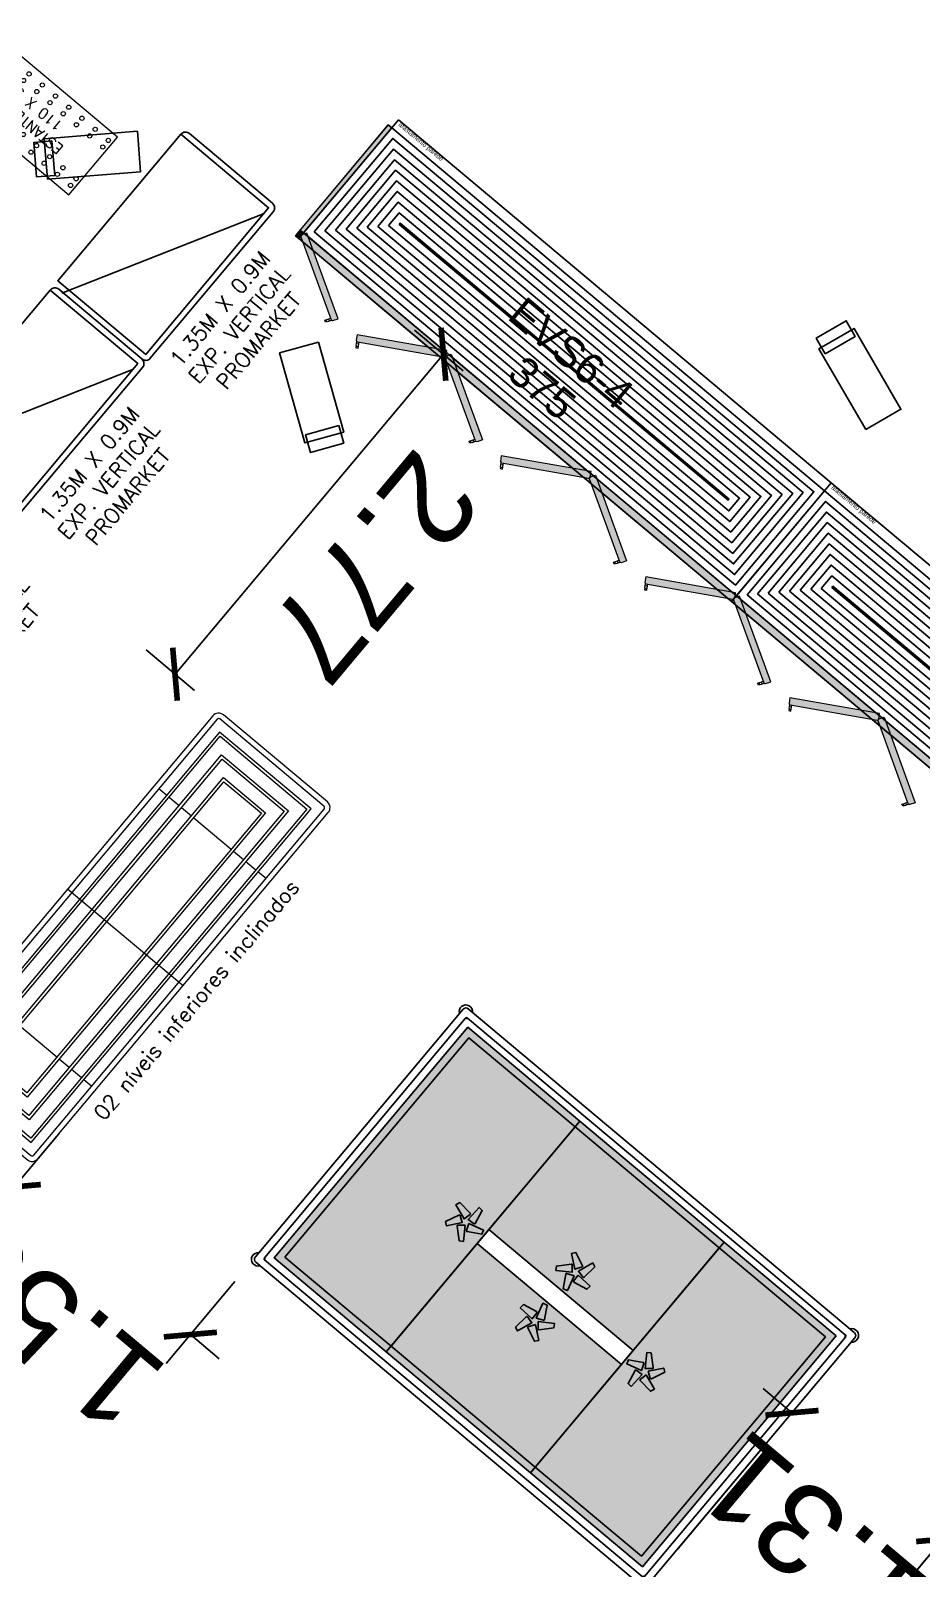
# Model space of a CAD drawing. Header units: metres. Extents: x 822482 to 822767, y 9662202 to 9662512.
# Drawn here: x 822654.32 to 822660.23, y 9662439.08 to 9662449.29 of the extents above; entities that cross this region are included whole.
import ezdxf
from ezdxf.enums import TextEntityAlignment as Align
from ezdxf.lldxf.tags import DXFTag

# ---------------------------------------------------------------- set-up
doc = ezdxf.new("R2010")
doc.units = ezdxf.units.M
for name, color, linetype, lineweight in [('#ARQ_MOB', 250, 'Continuous', 0), ('ARQ_NE_MOBILIÁRIOS', 251, 'Continuous', 0), ('wbc_balcao', 7, 'Continuous', 0)]:
    doc.layers.add(name, color=color, linetype=linetype, lineweight=lineweight)
for name, color, linetype in [('APRESENTAÇÃO PRÓMARKET', 7, 'Continuous'), ('ARQ_NE_EQUIPAMENTOS', 7, 'Continuous'), ('wbc_cabeceira_balcao', 9, 'Continuous'), ('wbc_gabinete', 7, 'Continuous'), ('wbc_info_corte_gabinete', 7, 'Continuous')]:
    doc.layers.add(name, color=color, linetype=linetype)
doc.layers.add('ARQ_NE_COTAS', color=7, linetype='Continuous', true_color=0x000000)
doc.styles.add('Arial', font='arial.ttf', dxfattribs={"height": 0.6})
doc.styles.add('ROMANS', font='romans', dxfattribs={"height": 0.2})
doc.styles.get("Standard").update_dxf_attribs({"font": 'arial.ttf'})
tags = doc.linetypes.add('DASH2', pattern=[19.05, 12.7, -6.35]).pattern_tags.tags
tags[6:7] = [DXFTag(74, 4), DXFTag(75, 0), DXFTag(340, '0'), DXFTag(46, 0.0), DXFTag(50, 0.0), DXFTag(44, 0.0), DXFTag(45, 0.0)]
tags[4:5] = [DXFTag(74, 4), DXFTag(75, 0), DXFTag(340, '0'), DXFTag(46, 0.0), DXFTag(50, 0.0), DXFTag(44, 0.0), DXFTag(45, 0.0)]
doc.dimstyles.new('1-300', dxfattribs={"dimtxt": 0.6, "dimasz": 0.25, "dimexe": 0.25, "dimexo": 0.25, "dimgap": 0.25, "dimtad": 1, "dimzin": 4, "dimdsep": 46, "dimtxsty": 'Arial', "dimblk": 'ARCHTICK', "dimcen": 0.25, "dimclrd": 256, "dimclre": 256, "dimclrt": 256, "dimadec": 0, "dimazin": 0, "dimtfac": 0.066667, "dimtix": 1, "dimtofl": 0, "dimtmove": 0, "dimatfit": 3, "dimldrblk": 'ARCHTICK', "dimfxl": 0.25, "dimtvp": 1, "dimtolj": 1, "dimtzin": 0, "dimarcsym": 0})

# ---------------------------------------------------------------- blocks, each defined once
blk = doc.blocks.new('*U478')
at = {"layer": 'APRESENTAÇÃO PRÓMARKET', "color": 8}
blk.add_lwpolyline([(300, 55), (300, 75), (-300, 75), (-300, 55), (-300, -55), (-300, -75), (300, -75), (300, -55)], close=True, dxfattribs=at)
at = {"layer": 'APRESENTAÇÃO PRÓMARKET', "color": 8, "const_width": 2.27}
for points in [[(-180, 72), (-180, 12.5)], [(-140, 72), (-140, 12.5)], [(-100, 72), (-100, 12.5)], [(-50, 71.5), (-50, 12.5)], [(50, 72), (50, 12.5)], [(100, 72), (100, 12.5)], [(140, 72), (140, 12.5)], [(-180, -12.5), (-180, -72)], [(-140, -12.5), (-140, -72)], [(-100, -12.5), (-100, -72)], [(-50, -12.5), (-50, -72)], [(50, -12.5), (50, -72)], [(100, -12.5), (100, -72)], [(140, -12.5), (140, -72)]]:
    blk.add_lwpolyline(points, dxfattribs=at)
blk = doc.blocks.new('block mesa de bolo')
at = {"layer": '#ARQ_MOB'}
for p, q in [((280.336, 242.879, 1469801.824), (280.336, 242.879, 1469801.824)), ((280.404, 242.831, 1469801.824), (280.404, 242.831, 1469801.824)), ((280.404, 242.831, 1469801.824), (280.404, 242.831, 1469801.824)), ((280.3, 241.55, 1469801.824), (281.3, 241.55, 1469801.824)), ((280.3, 241.55, 1469801.824), (280.3, 241.55, 1469801.824)), ((280.3, 241.55, 1469801.824), (281.3, 241.55, 1469801.824)), ((280.3, 241.55, 1469801.824), (281.3, 241.55, 1469801.824)), ((280.3, 241.55, 1469801.824), (280.3, 241.55, 1469801.824)), ((280.3, 240.206, 1469801.824), (280.3, 240.206, 1469801.824))]:
    blk.add_line(p, q, dxfattribs=at)
at = {"layer": '#ARQ_MOB', "elevation": 1469801.824}
for points in [[(280.3, 243.05), (280.3, 240.05, 0.414214), (280.35, 240), (281.25, 240, 0.414214), (281.3, 240.05), (281.3, 243.05, 0.414214), (281.25, 243.1), (280.35, 243.1, 0.414214)], [(280.336, 243.05), (280.336, 240.05, 0.414214), (280.35, 240.036), (281.25, 240.036, 0.414214), (281.264, 240.05), (281.264, 243.05, 0.414214), (281.25, 243.064), (280.35, 243.064, 0.414214)]]:
    blk.add_lwpolyline(points, format="xyb", close=True, dxfattribs=at)
for points in [[(280.404, 242.996), (280.404, 240.104), (281.196, 240.104), (281.196, 242.996)], [(280.424, 242.976), (280.424, 242.976), (280.424, 242.976), (280.424, 242.976), (281.176, 242.976), (281.176, 242.976), (281.176, 242.976), (281.176, 240.124), (280.424, 240.124)], [(280.511, 242.889), (280.511, 242.889), (280.511, 242.889), (280.511, 242.889), (281.089, 242.889), (281.089, 242.889), (281.089, 242.889), (281.089, 240.211), (280.511, 240.211)], [(280.531, 242.869), (280.531, 242.869), (280.531, 242.869), (280.531, 242.869), (281.069, 242.869), (281.069, 242.869), (281.069, 242.869), (281.069, 240.231), (280.531, 240.231)], [(280.618, 242.782), (280.618, 242.782), (280.618, 242.782), (280.618, 242.782), (280.982, 242.782), (280.982, 242.782), (280.982, 242.782), (280.982, 240.318), (280.618, 240.318)], [(280.638, 242.762), (280.638, 242.762), (280.638, 242.762), (280.962, 242.762), (280.962, 242.762), (280.962, 242.762), (280.962, 240.338), (280.638, 240.338)]]:
    blk.add_lwpolyline(points, close=True, dxfattribs=at)
for points in [[(280.336, 242.45), (280.404, 242.45)], [(280.424, 242.45), (280.511, 242.45)], [(280.531, 242.45), (280.618, 242.45)], [(280.638, 242.45), (280.962, 242.45)], [(280.982, 242.45), (281.069, 242.45)], [(281.089, 242.45), (281.176, 242.45)], [(281.196, 242.45), (281.264, 242.45)], [(280.336, 240.65), (280.404, 240.65)], [(280.424, 240.65), (280.511, 240.65)], [(280.531, 240.65), (280.618, 240.65)], [(280.638, 240.65), (280.962, 240.65)], [(280.982, 240.65), (281.069, 240.65)], [(281.089, 240.65), (281.176, 240.65)], [(281.196, 240.65), (281.264, 240.65)]]:
    blk.add_lwpolyline(points, dxfattribs=at)
blk = doc.blocks.new('Helice_Eletrofrio')
at = {"layer": 'wbc_gabinete', "true_color": 0x3ca0be}
h = blk.add_hatch(color=135, dxfattribs=at)
h.paths.add_polyline_path([(-2.3, -14.9), (-2.4, -14.8), (-2.7, -14.8), (-3.3, -14.8), (-4, -14.8), (-4.8, -14.8), (-5.7, -14.7), (-6.7, -14.7), (-7.7, -14.6), (-8.7, -14.6), (-9.7, -14.6), (-10.6, -14.5), (-11.4, -14.5), (-12.1, -14.5), (-12.6, -14.5), (-13, -14.4), (-13.1, -14.4), (-13.1, -14.4), (-13.1, -14.3), (-13.1, -14.2), (-13.1, -14), (-13, -13.8), (-13, -13.5), (-13, -13.2), (-13, -13), (-13, -12.7), (-13, -12.4), (-13, -12.2), (-12.9, -12), (-12.9, -11.8), (-12.9, -11.6), (-12.9, -11.5), (-12.9, -11.5), (-12.8, -11.5), (-12.5, -11.4), (-12, -11.3), (-11.4, -11.2), (-10.7, -11), (-9.9, -10.9), (-9, -10.7), (-8.1, -10.5), (-7.2, -10.3), (-6.4, -10.1), (-5.5, -9.9), (-4.8, -9.8), (-4.2, -9.6), (-3.7, -9.5), (-3.4, -9.5), (-3.3, -9.5), (-3.3, -9.4), (-3.2, -9.4), (-3.1, -9.4), (-3.1, -9.4), (-3, -9.5), (-3, -9.5), (-2.9, -9.5), (-2.9, -9.5), (-2.8, -9.5), (-2.8, -9.6), (-2.7, -9.6), (-2.7, -9.7), (-2.7, -9.7), (-2.7, -9.8), (-2.6, -9.8), (-2.6, -9.9), (-2.6, -10), (-2.6, -10.1), (-2.6, -10.4), (-2.6, -10.7), (-2.6, -11.1), (-2.5, -11.5), (-2.5, -11.9), (-2.5, -12.4), (-2.4, -12.8), (-2.4, -13.3), (-2.4, -13.7), (-2.3, -14.1), (-2.3, -14.4), (-2.3, -14.6), (-2.3, -14.8)])
h.paths.add_polyline_path([(-0.6, -12.8), (-0.6, -12.7), (-0.7, -12.3), (-0.8, -11.8), (-1, -11.2), (-1.2, -10.4), (-1.5, -9.5), (-1.8, -8.6), (-2, -7.6), (-2.3, -6.6), (-2.6, -5.7), (-2.8, -4.8), (-3, -4), (-3.2, -3.3), (-3.4, -2.8), (-3.5, -2.5), (-3.5, -2.4), (-3.5, -2.4), (-3.4, -2.4), (-3.2, -2.3), (-3.1, -2.3), (-2.8, -2.2), (-2.6, -2.1), (-2.3, -2.1), (-2.1, -2), (-1.8, -1.9), (-1.6, -1.9), (-1.3, -1.8), (-1.1, -1.7), (-0.9, -1.7), (-0.8, -1.7), (-0.7, -1.6), (-0.7, -1.6), (-0.6, -1.7), (-0.5, -2), (-0.2, -2.4), (0.1, -3), (0.5, -3.6), (0.9, -4.3), (1.3, -5.1), (1.8, -5.9), (2.3, -6.7), (2.7, -7.4), (3.1, -8.2), (3.5, -8.8), (3.8, -9.4), (4, -9.8), (4.2, -10), (4.2, -10.1), (4.3, -10.2), (4.3, -10.2), (4.3, -10.3), (4.3, -10.4), (4.3, -10.4), (4.3, -10.5), (4.3, -10.5), (4.3, -10.6), (4.3, -10.6), (4.3, -10.7), (4.3, -10.7), (4.2, -10.8), (4.2, -10.8), (4.1, -10.9), (4.1, -10.9), (4, -10.9), (4, -10.9), (3.8, -11), (3.6, -11.1), (3.3, -11.2), (3, -11.4), (2.6, -11.5), (2.2, -11.7), (1.7, -11.9), (1.3, -12), (0.9, -12.2), (0.5, -12.4), (0.2, -12.5), (-0.1, -12.6), (-0.4, -12.7), (-0.5, -12.8)])
h.paths.add_polyline_path([(1.9, -13.8), (2, -13.7), (2.3, -13.5), (2.8, -13.2), (3.3, -12.8), (4, -12.4), (4.8, -11.9), (5.6, -11.3), (6.4, -10.8), (7.3, -10.2), (8.1, -9.7), (8.8, -9.2), (9.5, -8.7), (10.1, -8.3), (10.5, -8), (10.8, -7.8), (10.9, -7.8), (10.9, -7.8), (11, -7.9), (11.1, -8), (11.2, -8.2), (11.3, -8.3), (11.4, -8.5), (11.6, -8.8), (11.7, -9), (11.9, -9.2), (12, -9.5), (12.1, -9.7), (12.3, -9.9), (12.4, -10), (12.4, -10.1), (12.5, -10.2), (12.5, -10.2), (12.4, -10.3), (12.2, -10.6), (11.9, -10.9), (11.5, -11.4), (11, -11.9), (10.4, -12.5), (9.8, -13.2), (9.2, -13.9), (8.6, -14.6), (8, -15.2), (7.5, -15.8), (7, -16.4), (6.5, -16.9), (6.2, -17.2), (6, -17.5), (5.9, -17.5), (5.9, -17.6), (5.9, -17.6), (5.8, -17.7), (5.8, -17.7), (5.7, -17.7), (5.6, -17.7), (5.6, -17.7), (5.5, -17.8), (5.5, -17.8), (5.4, -17.7), (5.4, -17.7), (5.3, -17.7), (5.3, -17.7), (5.2, -17.7), (5.2, -17.6), (5.1, -17.6), (5.1, -17.5), (5, -17.4), (4.8, -17.2), (4.6, -17), (4.4, -16.7), (4.1, -16.4), (3.8, -16), (3.5, -15.7), (3.2, -15.3), (2.9, -15), (2.7, -14.7), (2.4, -14.4), (2.2, -14.1), (2.1, -13.9), (2, -13.8)])
h.paths.add_polyline_path([(1.8, -16.5), (1.8, -16.5), (2.1, -16.7), (2.5, -17.1), (3.1, -17.5), (3.7, -18), (4.4, -18.6), (5.2, -19.2), (6, -19.8), (6.8, -20.4), (7.6, -21), (8.3, -21.6), (8.9, -22.1), (9.5, -22.5), (9.9, -22.9), (10.2, -23.1), (10.2, -23.1), (10.2, -23.2), (10.2, -23.2), (10.1, -23.4), (10, -23.5), (9.8, -23.7), (9.7, -23.9), (9.5, -24.1), (9.3, -24.3), (9.2, -24.5), (9, -24.7), (8.8, -24.9), (8.7, -25.1), (8.6, -25.2), (8.5, -25.3), (8.4, -25.4), (8.4, -25.4), (8.3, -25.4), (8, -25.3), (7.6, -25.1), (7, -24.8), (6.3, -24.5), (5.6, -24.2), (4.7, -23.8), (3.9, -23.4), (3.1, -23.1), (2.3, -22.7), (1.5, -22.4), (0.8, -22.1), (0.3, -21.8), (-0.2, -21.6), (-0.5, -21.5), (-0.6, -21.4), (-0.6, -21.4), (-0.7, -21.4), (-0.7, -21.3), (-0.8, -21.3), (-0.8, -21.3), (-0.8, -21.2), (-0.9, -21.2), (-0.9, -21.1), (-0.9, -21.1), (-0.9, -21), (-0.9, -21), (-0.9, -20.9), (-0.9, -20.8), (-0.9, -20.8), (-0.9, -20.7), (-0.9, -20.7), (-0.8, -20.6), (-0.8, -20.5), (-0.6, -20.3), (-0.5, -20), (-0.3, -19.7), (0, -19.3), (0.2, -19), (0.4, -18.6), (0.7, -18.2), (0.9, -17.8), (1.1, -17.4), (1.3, -17.1), (1.5, -16.8), (1.6, -16.6), (1.7, -16.5)])
h.paths.add_polyline_path([(-0.8, -17.1), (-0.9, -17.2), (-1, -17.6), (-1.2, -18.1), (-1.4, -18.7), (-1.7, -19.5), (-2, -20.3), (-2.4, -21.2), (-2.7, -22.2), (-3.1, -23.1), (-3.4, -24.1), (-3.7, -24.9), (-4, -25.7), (-4.2, -26.3), (-4.4, -26.8), (-4.5, -27.2), (-4.6, -27.3), (-4.6, -27.3), (-4.7, -27.2), (-4.8, -27.2), (-5, -27.1), (-5.2, -27), (-5.4, -26.9), (-5.7, -26.8), (-6, -26.7), (-6.2, -26.6), (-6.5, -26.5), (-6.7, -26.5), (-6.9, -26.4), (-7.1, -26.3), (-7.2, -26.3), (-7.3, -26.2), (-7.3, -26.2), (-7.3, -26.1), (-7.3, -25.8), (-7.2, -25.3), (-7.2, -24.7), (-7.1, -23.9), (-7, -23.1), (-6.9, -22.2), (-6.8, -21.3), (-6.7, -20.4), (-6.6, -19.5), (-6.5, -18.7), (-6.5, -18), (-6.4, -17.3), (-6.3, -16.9), (-6.3, -16.5), (-6.3, -16.4), (-6.3, -16.4), (-6.3, -16.3), (-6.3, -16.3), (-6.2, -16.2), (-6.2, -16.2), (-6.2, -16.1), (-6.1, -16.1), (-6.1, -16), (-6.1, -16), (-6, -16), (-6, -15.9), (-5.9, -15.9), (-5.8, -15.9), (-5.8, -15.9), (-5.7, -15.9), (-5.7, -15.9), (-5.6, -15.9), (-5.5, -16), (-5.2, -16), (-4.9, -16.1), (-4.5, -16.2), (-4.1, -16.3), (-3.7, -16.4), (-3.3, -16.5), (-2.8, -16.6), (-2.4, -16.7), (-2, -16.8), (-1.6, -16.9), (-1.3, -17), (-1, -17.1), (-0.9, -17.1)])
at = {"layer": 'wbc_gabinete', "color": 135, "true_color": 0x3ca0be}
for points in [[(-2.3, -14.9), (-2.3, -14.9), (-2.3, -14.9), (-2.3, -14.9), (-2.3, -14.9), (-2.3, -14.9), (-13.1, -14.4), (-13.1, -14.4), (-13.1, -14.4), (-13.1, -14.4), (-12.9, -11.5), (-12.9, -11.5), (-12.9, -11.5), (-12.9, -11.5), (-3.3, -9.5), (-3.3, -9.5), (-3.3, -9.5), (-3, -9.4), (-2.7, -9.5), (-2.6, -9.9), (-2.6, -9.9), (-2.6, -9.9), (-2.3, -14.9), (-2.3, -14.9)], [(-2.3, -14.9), (-2.3, -14.9), (-2.3, -14.9), (-2.3, -14.9), (-2.3, -14.9), (-2.3, -14.9), (-13.1, -14.4), (-13.1, -14.4), (-13.1, -14.4), (-13.1, -14.4), (-12.9, -11.5), (-12.9, -11.5), (-12.9, -11.5), (-12.9, -11.5), (-3.3, -9.5), (-3.3, -9.5), (-3.3, -9.5), (-3, -9.4), (-2.7, -9.5), (-2.6, -9.9), (-2.6, -9.9), (-2.6, -9.9), (-2.3, -14.9), (-2.3, -14.9)], [(-2.3, -14.9), (-2.3, -14.9), (-2.3, -14.9), (-2.3, -14.9), (-2.3, -14.9), (-2.3, -14.9), (-13.1, -14.4), (-13.1, -14.4), (-13.1, -14.4), (-13.1, -14.4), (-12.9, -11.5), (-12.9, -11.5), (-12.9, -11.5), (-12.9, -11.5), (-3.3, -9.5), (-3.3, -9.5), (-3.3, -9.5), (-3, -9.4), (-2.7, -9.5), (-2.6, -9.9), (-2.6, -9.9), (-2.6, -9.9), (-2.3, -14.9), (-2.3, -14.9)], [(-0.6, -12.8), (-0.6, -12.8), (-0.6, -12.8), (-0.6, -12.8), (-0.6, -12.8), (-0.6, -12.8), (-3.5, -2.4), (-3.5, -2.4), (-3.5, -2.4), (-3.5, -2.4), (-0.7, -1.6), (-0.7, -1.6), (-0.7, -1.6), (-0.7, -1.6), (4.2, -10.1), (4.2, -10.1), (4.2, -10.1), (4.4, -10.4), (4.4, -10.8), (4, -10.9), (4, -10.9), (4, -10.9), (-0.6, -12.8), (-0.6, -12.8)], [(-0.6, -12.8), (-0.6, -12.8), (-0.6, -12.8), (-0.6, -12.8), (-0.6, -12.8), (-0.6, -12.8), (-3.5, -2.4), (-3.5, -2.4), (-3.5, -2.4), (-3.5, -2.4), (-0.7, -1.6), (-0.7, -1.6), (-0.7, -1.6), (-0.7, -1.6), (4.2, -10.1), (4.2, -10.1), (4.2, -10.1), (4.4, -10.4), (4.4, -10.8), (4, -10.9), (4, -10.9), (4, -10.9), (-0.6, -12.8), (-0.6, -12.8)], [(-0.6, -12.8), (-0.6, -12.8), (-0.6, -12.8), (-0.6, -12.8), (-0.6, -12.8), (-0.6, -12.8), (-3.5, -2.4), (-3.5, -2.4), (-3.5, -2.4), (-3.5, -2.4), (-0.7, -1.6), (-0.7, -1.6), (-0.7, -1.6), (-0.7, -1.6), (4.2, -10.1), (4.2, -10.1), (4.2, -10.1), (4.4, -10.4), (4.4, -10.8), (4, -10.9), (4, -10.9), (4, -10.9), (-0.6, -12.8), (-0.6, -12.8)], [(1.9, -13.8), (1.9, -13.8), (1.9, -13.8), (1.9, -13.8), (1.9, -13.8), (1.9, -13.8), (10.9, -7.8), (10.9, -7.8), (10.9, -7.8), (10.9, -7.8), (12.5, -10.2), (12.5, -10.2), (12.5, -10.2), (12.5, -10.2), (5.9, -17.5), (5.9, -17.5), (5.9, -17.5), (5.7, -17.8), (5.4, -17.9), (5.1, -17.6), (5.1, -17.6), (5.1, -17.6), (1.9, -13.8), (1.9, -13.8)], [(1.9, -13.8), (1.9, -13.8), (1.9, -13.8), (1.9, -13.8), (1.9, -13.8), (1.9, -13.8), (10.9, -7.8), (10.9, -7.8), (10.9, -7.8), (10.9, -7.8), (12.5, -10.2), (12.5, -10.2), (12.5, -10.2), (12.5, -10.2), (5.9, -17.5), (5.9, -17.5), (5.9, -17.5), (5.7, -17.8), (5.4, -17.9), (5.1, -17.6), (5.1, -17.6), (5.1, -17.6), (1.9, -13.8), (1.9, -13.8)], [(1.9, -13.8), (1.9, -13.8), (1.9, -13.8), (1.9, -13.8), (1.9, -13.8), (1.9, -13.8), (10.9, -7.8), (10.9, -7.8), (10.9, -7.8), (10.9, -7.8), (12.5, -10.2), (12.5, -10.2), (12.5, -10.2), (12.5, -10.2), (5.9, -17.5), (5.9, -17.5), (5.9, -17.5), (5.7, -17.8), (5.4, -17.9), (5.1, -17.6), (5.1, -17.6), (5.1, -17.6), (1.9, -13.8), (1.9, -13.8)], [(-0.8, -17.1), (-0.8, -17.1), (-0.8, -17.1), (-0.8, -17.1), (-0.8, -17.1), (-0.8, -17.1), (-4.6, -27.3), (-4.6, -27.3), (-4.6, -27.3), (-4.6, -27.3), (-7.3, -26.2), (-7.3, -26.2), (-7.3, -26.2), (-7.3, -26.2), (-6.3, -16.4), (-6.3, -16.4), (-6.3, -16.4), (-6.3, -16.1), (-6, -15.8), (-5.7, -15.9), (-5.7, -15.9), (-5.7, -15.9), (-0.8, -17.1), (-0.8, -17.1)], [(-0.8, -17.1), (-0.8, -17.1), (-0.8, -17.1), (-0.8, -17.1), (-0.8, -17.1), (-0.8, -17.1), (-4.6, -27.3), (-4.6, -27.3), (-4.6, -27.3), (-4.6, -27.3), (-7.3, -26.2), (-7.3, -26.2), (-7.3, -26.2), (-7.3, -26.2), (-6.3, -16.4), (-6.3, -16.4), (-6.3, -16.4), (-6.3, -16.1), (-6, -15.8), (-5.7, -15.9), (-5.7, -15.9), (-5.7, -15.9), (-0.8, -17.1), (-0.8, -17.1)], [(-0.8, -17.1), (-0.8, -17.1), (-0.8, -17.1), (-0.8, -17.1), (-0.8, -17.1), (-0.8, -17.1), (-4.6, -27.3), (-4.6, -27.3), (-4.6, -27.3), (-4.6, -27.3), (-7.3, -26.2), (-7.3, -26.2), (-7.3, -26.2), (-7.3, -26.2), (-6.3, -16.4), (-6.3, -16.4), (-6.3, -16.4), (-6.3, -16.1), (-6, -15.8), (-5.7, -15.9), (-5.7, -15.9), (-5.7, -15.9), (-0.8, -17.1), (-0.8, -17.1)], [(1.8, -16.5), (1.8, -16.5), (1.8, -16.5), (1.8, -16.5), (1.8, -16.5), (1.8, -16.5), (10.2, -23.1), (10.2, -23.1), (10.2, -23.1), (10.2, -23.1), (8.4, -25.4), (8.4, -25.4), (8.4, -25.4), (8.4, -25.4), (-0.6, -21.4), (-0.6, -21.4), (-0.6, -21.4), (-0.9, -21.3), (-1.1, -21), (-0.9, -20.7), (-0.9, -20.7), (-0.9, -20.7), (1.8, -16.5), (1.8, -16.5)], [(1.8, -16.5), (1.8, -16.5), (1.8, -16.5), (1.8, -16.5), (1.8, -16.5), (1.8, -16.5), (10.2, -23.1), (10.2, -23.1), (10.2, -23.1), (10.2, -23.1), (8.4, -25.4), (8.4, -25.4), (8.4, -25.4), (8.4, -25.4), (-0.6, -21.4), (-0.6, -21.4), (-0.6, -21.4), (-0.9, -21.3), (-1.1, -21), (-0.9, -20.7), (-0.9, -20.7), (-0.9, -20.7), (1.8, -16.5), (1.8, -16.5)], [(1.8, -16.5), (1.8, -16.5), (1.8, -16.5), (1.8, -16.5), (1.8, -16.5), (1.8, -16.5), (10.2, -23.1), (10.2, -23.1), (10.2, -23.1), (10.2, -23.1), (8.4, -25.4), (8.4, -25.4), (8.4, -25.4), (8.4, -25.4), (-0.6, -21.4), (-0.6, -21.4), (-0.6, -21.4), (-0.9, -21.3), (-1.1, -21), (-0.9, -20.7), (-0.9, -20.7), (-0.9, -20.7), (1.8, -16.5), (1.8, -16.5)]]:
    blk.add_open_spline(points, degree=3, knots=[0, 0, 0, 0, 0.142857, 0.142857, 0.142857, 0.142857, 0.285714, 0.285714, 0.285714, 0.285714, 0.428571, 0.428571, 0.428571, 0.428571, 0.571429, 0.571429, 0.571429, 0.571429, 0.714286, 0.714286, 0.714286, 0.714286, 1, 1, 1, 1], dxfattribs=at)
blk = doc.blocks.new('VPSB3-4_125')
at = {"layer": 'wbc_gabinete', "transparency": 33554687}
blk.add_hatch(color=9, dxfattribs=at).paths.add_polyline_path([(125, 0), (125, 5), (0, 5), (0, 0)])
blk.add_line((0, 5), (125, 5), dxfattribs=at)
at = {"layer": 'wbc_gabinete', "color": 141, "transparency": 33554687}
blk.add_lwpolyline([(125, 5), (125, 94), (0, 94), (0, 5)], close=True, dxfattribs=at)
at = {"layer": 'wbc_gabinete', "transparency": 33554687}
blk.add_lwpolyline([(0, 0), (0, 94), (125, 94), (125, 0)], close=True, dxfattribs=at)
at = {"layer": 'wbc_gabinete', "color": 9, "transparency": 33554687}
blk.add_lwpolyline([(125, 0), (125, 5), (0, 5), (0, 0)], close=True, dxfattribs=at)
at = {"layer": 'wbc_gabinete', "transparency": 33554687}
blk.add_blockref('Helice_Eletrofrio', (62.5, 94), dxfattribs=at)
blk = doc.blocks.new('ESTRUTURA INOX 03')
at = {"transparency": 33554687}
for p, q in [((223.871, 283.347, 295153.97), (223.871, 280.003, 295153.97)), ((223.896, 283.372, 295153.97), (226.041, 283.372, 295153.97)), ((223.921, 283.31, 295153.97), (223.921, 280.038, 295153.97)), ((223.933, 283.322, 295153.97), (226.007, 283.322, 295153.97)), ((226.017, 283.31, 295153.97), (226.017, 280.038, 295153.97)), ((226.067, 280.003, 295153.97), (226.067, 283.347, 295153.97)), ((226.007, 280.028, 295153.97), (223.933, 280.028, 295153.97)), ((223.896, 279.978, 295153.97), (226.041, 279.978, 295153.97))]:
    blk.add_line(p, q, dxfattribs=at)
at = {"transparency": 33554687, "elevation": 295153.97}
for points in [[(223.921, 280.038, 0.413385), (223.931, 280.028, -0.413385)], [(226.017, 280.038, -0.413385), (226.007, 280.028, 0.413385)]]:
    blk.add_lwpolyline(points, format="xyb", close=True, dxfattribs=at)
at = {"transparency": 33554687}
for centre, radius, start, end in [((223.896, 283.347), 0.045, 33.749, 236.251), ((223.896, 283.347), 0.045, 33.749, 236.251), ((223.896, 283.347, 295153.97), 0.0258, 91.2883, 178.3102), ((223.896, 283.347, 295153.97), 0.045, 303.749, 326.251), ((223.931, 283.312, 295153.97), 0.01, 90.0811, 179.9189), ((223.931, 283.312, 295153.97), 0.01, 90.0811, 179.9189), ((226.042, 283.347), 0.045, 303.749, 146.251), ((226.042, 283.347), 0.045, 303.749, 146.251), ((226.042, 283.347, 295153.97), 0.045, 213.749, 236.251), ((226.007, 283.312, 295153.97), 0.01, 0.0811, 89.9189), ((226.007, 283.312, 295153.97), 0.01, 0.0811, 89.9189), ((226.041, 283.347, 295153.97), 0.0258, 1.6898, 88.7117), ((223.896, 280.003), 0.045, 123.749, 326.251), ((223.896, 280.003, 295153.97), 0.045, 33.749, 56.251), ((226.042, 280.003, 295153.97), 0.045, 123.749, 146.251), ((226.042, 280.003), 0.045, 213.749, 56.251), ((223.896, 280.004, 295153.97), 0.0258, 181.6898, 268.7117), ((226.041, 280.004, 295153.97), 0.0258, 271.2883, 358.3102)]:
    blk.add_arc(centre, radius, start, end, dxfattribs=at)
blk = doc.blocks.new('VPSB3-4 T_200')
at = {"layer": 'wbc_gabinete', "transparency": 33554687}
blk.add_hatch(color=9, dxfattribs=at).paths.add_polyline_path([(200, 0), (200, 97), (195, 97), (195, 5), (5, 5), (5, 97), (0, 97), (0, 0)])
for points in [[(0, 0), (0, 97), (200, 97), (200, 0)], [(200, 0), (200, 97), (195, 97), (195, 5), (5, 5), (5, 97), (0, 97), (0, 0)]]:
    blk.add_lwpolyline(points, close=True, dxfattribs=at)
at = {"layer": 'wbc_gabinete', "color": 9, "transparency": 33554687}
blk.add_lwpolyline([(200, 0), (200, 97), (195, 97), (195, 5), (5, 5), (5, 97), (0, 97), (0, 0)], close=True, dxfattribs=at)
at = {"layer": 'wbc_gabinete', "color": 141, "transparency": 33554687}
blk.add_lwpolyline([(195, 5), (195, 97), (5, 97), (5, 5)], close=True, dxfattribs=at)
at = {"layer": 'wbc_gabinete', "transparency": 33554687}
blk.add_blockref('Helice_Eletrofrio', (100, 97), dxfattribs=at)
blk = doc.blocks.new('ESTANTE 1.10x0.50m')
at = {"transparency": 33554687}
blk.add_lwpolyline([(-1.1, 0), (0, 0), (0, 0.5), (-1.1, 0.5), (-1.1, 0)], dxfattribs=at)
at = {"color": 0, "transparency": 33554687}
for centre in [(-1.068, 0.445), (-0.954, 0.445), (-0.839, 0.445), (-0.725, 0.445), (-1.068, 0.388), (-0.954, 0.388), (-0.839, 0.388), (-0.725, 0.388), (-1.068, 0.112), (-0.954, 0.112), (-0.839, 0.112), (-0.725, 0.112), (-1.068, 0.055), (-0.954, 0.055), (-0.839, 0.055), (-0.725, 0.055)]:
    blk.add_circle(centre, 0.0141, dxfattribs=at)
at = {"transparency": 33554687}
for centre in [(-0.61, 0.445), (-0.496, 0.445), (-0.381, 0.445), (-0.267, 0.445), (-0.152, 0.445), (-0.152, 0.445), (-0.038, 0.445), (-0.61, 0.388), (-0.496, 0.388), (-0.381, 0.388), (-0.267, 0.388), (-0.152, 0.388), (-0.152, 0.388), (-0.038, 0.388), (-0.61, 0.112), (-0.496, 0.112), (-0.381, 0.112), (-0.267, 0.112), (-0.152, 0.112), (-0.152, 0.112), (-0.038, 0.112), (-0.61, 0.055), (-0.496, 0.055), (-0.381, 0.055), (-0.267, 0.055), (-0.152, 0.055), (-0.152, 0.055), (-0.038, 0.055)]:
    blk.add_circle(centre, 0.0141, dxfattribs=at)
at = {"transparency": 33554687, "insert": (-0.545, 0.254), "char_height": 0.07, "width": 1.13913, "attachment_point": 5, "style": 'ROMANS'}
blk.add_mtext('ESTANTE INOX\\P110 X 50', dxfattribs=at)
blk = doc.blocks.new('_ARCHTICK')
at = {"color": 0, "linetype": 'ByBlock', "const_width": 0.15}
blk.add_lwpolyline([(-0.5, -0.5), (0.5, 0.5)], dxfattribs=at)
blk = doc.blocks.new('*D493')
at = {"layer": 'ARQ_NE_COTAS', "lineweight": -2, "transparency": 16777216}
for p, q in [((357.942, -248.91), (357.942, -250.335)), ((356.636, -249.16), (356.636, -250.335)), ((356.636, -250.085), (356.386, -250.085)), ((357.942, -250.085), (358.192, -250.085))]:
    blk.add_line(p, q, dxfattribs=at)
at = {"layer": 'Defpoints', "color": 0, "transparency": 16777216}
for p in [(357.942, -248.66), (356.636, -248.91), (357.942, -250.085)]:
    blk.add_point(p, dxfattribs=at)
at = {"layer": 'ARQ_NE_COTAS', "lineweight": -2, "transparency": 16777216, "xscale": 0.25, "yscale": 0.25, "zscale": 0.25}
blk.add_blockref('_ARCHTICK', (356.636, -250.085), dxfattribs=at)
at = {"layer": 'ARQ_NE_COTAS', "lineweight": -2, "transparency": 16777216, "xscale": 0.25, "yscale": 0.25, "zscale": 0.25, "rotation": 180}
blk.add_blockref('_ARCHTICK', (357.942, -250.085), dxfattribs=at)
at = {"layer": 'ARQ_NE_COTAS', "transparency": 16777216, "insert": (357.289, -249.528), "char_height": 0.6, "attachment_point": 5, "style": 'Arial'}
blk.add_mtext('\\A1;1.31', dxfattribs=at)
blk = doc.blocks.new('*D494')
at = {"layer": 'ARQ_NE_COTAS', "lineweight": -2, "transparency": 16777216}
for p, q in [((361.336, -248.376), (361.336, -247.666)), ((362.862, -248.376), (362.862, -247.666)), ((361.336, -247.916), (361.086, -247.916)), ((362.862, -247.916), (363.112, -247.916))]:
    blk.add_line(p, q, dxfattribs=at)
at = {"layer": 'Defpoints', "color": 0, "transparency": 16777216}
for p in [(362.862, -247.916), (361.336, -248.626, -295153.97), (362.862, -248.626)]:
    blk.add_point(p, dxfattribs=at)
at = {"layer": 'ARQ_NE_COTAS', "lineweight": -2, "transparency": 16777216, "xscale": 0.25, "yscale": 0.25, "zscale": 0.25}
blk.add_blockref('_ARCHTICK', (361.336, -247.916), dxfattribs=at)
at = {"layer": 'ARQ_NE_COTAS', "lineweight": -2, "transparency": 16777216, "xscale": 0.25, "yscale": 0.25, "zscale": 0.25, "rotation": 180}
blk.add_blockref('_ARCHTICK', (362.862, -247.916), dxfattribs=at)
at = {"layer": 'ARQ_NE_COTAS', "transparency": 16777216, "insert": (362.099, -247.359), "char_height": 0.6, "attachment_point": 5, "style": 'Arial'}
blk.add_mtext('\\A1;1.53', dxfattribs=at)
blk = doc.blocks.new('*D496')
at = {"layer": 'ARQ_NE_COTAS', "lineweight": -2, "transparency": 16777216}
for p, q in [((364.062, -251.21), (364.482, -251.21)), ((364.232, -251.21), (364.232, -253.983)), ((364.062, -253.983), (364.482, -253.983))]:
    blk.add_line(p, q, dxfattribs=at)
at = {"layer": 'Defpoints', "color": 0, "transparency": 16777216}
for p in [(363.812, -251.21), (363.812, -253.983), (364.232, -253.983)]:
    blk.add_point(p, dxfattribs=at)
at = {"layer": 'ARQ_NE_COTAS', "lineweight": -2, "transparency": 16777216, "xscale": 0.25, "yscale": 0.25, "zscale": 0.25}
for p, rotation in [((364.232, -251.21), 90), ((364.232, -253.983), 270)]:
    blk.add_blockref('_ARCHTICK', p, dxfattribs=dict(at, rotation=rotation))
at = {"layer": 'ARQ_NE_COTAS', "transparency": 16777216, "insert": (363.681, -252.596), "char_height": 0.6, "attachment_point": 5, "rotation": 90, "style": 'Arial'}
blk.add_mtext('\\A1;2.77', dxfattribs=at)
blk = doc.blocks.new('Parede dir 96X3')
at = {"layer": 'wbc_balcao', "transparency": 33554687}
h = blk.add_hatch(color=256, dxfattribs=at)
edge = h.paths.add_edge_path()
edge.add_line((3, 5), (3, 96))
edge.add_line((3, 96), (0, 96))
edge.add_line((0, 96), (0, 5))
edge.add_line((0, 5), (3, 5))
h = blk.add_hatch(color=9, dxfattribs=at)
edge = h.paths.add_edge_path()
edge.add_line((3, 0), (3, 5))
edge.add_line((3, 5), (0, 5))
edge.add_line((0, 5), (0, 0))
edge.add_line((0, 0), (3, 0))
for q in [(3, 96), (0, 5)]:
    blk.add_line((3, 5), q, dxfattribs=at)
blk.add_lwpolyline([(3, 0), (0, 0), (0, 96), (3, 96), (3, 0)], dxfattribs=at)
blk.add_lwpolyline([(3, 5), (3, 96), (0, 96), (0, 5)], close=True, dxfattribs=at)
blk.add_lwpolyline([(3, 5), (3, 96), (0, 96), (0, 5)], close=True, dxfattribs=at)
at = {"layer": 'wbc_balcao', "color": 9, "transparency": 33554687}
blk.add_lwpolyline([(3, 0), (3, 5), (0, 5), (0, 0)], close=True, dxfattribs=at)
blk = doc.blocks.new('EVS6-4_375')
at = {"layer": 'wbc_gabinete', "transparency": 33554687}
h = blk.add_hatch(color=255, dxfattribs=at)
edge = h.paths.add_edge_path()
edge.add_arc((1, 2.6), 1.06, 158.8108, 234.5928)
edge.add_line((0.3, 1.8), (51.1, -27.5))
edge.add_arc((51.5, -26.5), 1.06, 245.3263, 321.1083)
edge.add_line((52.3, -27.2), (54.2, -24.1))
edge.add_line((54.2, -24.1), (1.8, 6.2))
edge.add_line((1.8, 6.2), (0, 3.2))
edge.add_line((0, 3.2), (0, 3))
edge = h.paths.add_edge_path()
edge.add_line((124.9, 3.2), (123.1, 6.2))
edge.add_line((123.1, 6.2), (70.7, -24.1))
edge.add_line((70.7, -24.1), (72.6, -27.2))
edge.add_arc((73.4, -26.5), 1.06, 218.8917, 294.6737)
edge.add_line((73.8, -27.5), (124.6, 1.8))
edge.add_arc((123.9, 2.6), 1.06, 305.4072, 381.1892)
edge.add_arc((123.9, 2.6), 1.06, 21.1892, 30)
edge = h.paths.add_edge_path()
edge.add_line((177.4, -27.2), (179.3, -24.1))
edge.add_line((179.3, -24.1), (126.9, 6.2))
edge.add_line((126.9, 6.2), (125.1, 3.2))
edge.add_arc((126.1, 2.6), 1.06, 150, 158.8108)
edge.add_arc((126.1, 2.6), 1.06, 158.8917, 234.6737)
edge.add_line((125.4, 1.8), (176.2, -27.5))
edge.add_arc((176.6, -26.6), 1.06, 245.4072, 321.1892)
edge = h.paths.add_edge_path()
edge.add_line((249.9, 3.2), (248.1, 6.2))
edge.add_line((248.1, 6.2), (195.7, -24.1))
edge.add_line((195.7, -24.1), (197.6, -27.2))
edge.add_arc((198.4, -26.5), 1.06, 218.8917, 294.6737)
edge.add_line((198.8, -27.5), (249.6, 1.8))
edge.add_arc((248.9, 2.6), 1.06, 305.4072, 381.1892)
edge.add_arc((248.9, 2.6), 1.06, 21.1892, 30)
edge = h.paths.add_edge_path()
edge.add_line((302.4, -27.2), (304.3, -24.1))
edge.add_line((304.3, -24.1), (251.9, 6.2))
edge.add_line((251.9, 6.2), (250.1, 3.2))
edge.add_arc((251.1, 2.6), 1.06, 150, 158.8108)
edge.add_arc((251.1, 2.6), 1.06, 158.8917, 234.6737)
edge.add_line((250.4, 1.8), (301.2, -27.5))
edge.add_arc((301.6, -26.6), 1.06, 245.4072, 321.1892)
edge = h.paths.add_edge_path()
edge.add_line((375, 3.2), (373.2, 6.2))
edge.add_line((373.2, 6.2), (320.8, -24.1))
edge.add_line((320.8, -24.1), (322.7, -27.2))
edge.add_arc((323.5, -26.5), 1.06, 218.8917, 294.6737)
edge.add_line((323.9, -27.5), (374.7, 1.8))
edge.add_arc((374, 2.6), 1.06, 305.4072, 381.1892)
edge.add_arc((374, 2.6), 1.06, 21.1892, 30)
blk.add_hatch(color=9, dxfattribs=at).paths.add_polyline_path([(375, 0), (375, 5), (0, 5), (0, 0)])
at = {"layer": 'Defpoints', "color": 6, "linetype": 'DASH2', "ltscale": 0.5}
for p, q in [((0, 96), (0, 103)), ((0, 103), (375, 103)), ((375, 103), (375, 96))]:
    blk.add_line(p, q, dxfattribs=at)
at = {"layer": 'wbc_balcao', "linetype": 'Continuous', "transparency": 33554687}
for p, q in [((0, 0), (0, 3)), ((3.4, 0), (0, 0)), ((128.5, 0), (121.5, 0)), ((253.5, 0), (246.5, 0)), ((375, 0), (371.6, 0)), ((48, -30.4), (48.8, -29.1)), ((49.3, -31.1), (48, -30.4)), ((49.8, -30.3), (48.5, -29.5)), ((48.8, -29.1), (50, -26.9)), ((50.1, -29.8), (49.3, -31.1)), ((50.7, -28.7), (49.4, -28)), ((50.1, -29.8), (51.4, -27.6)), ((74.8, -29.8), (73.5, -27.6)), ((74.2, -28.7), (75.5, -28)), ((74.8, -29.8), (75.6, -31.1)), ((76.1, -29.1), (74.9, -26.9)), ((75.1, -30.3), (76.4, -29.5)), ((75.6, -31.1), (76.9, -30.4)), ((76.9, -30.4), (76.1, -29.1)), ((173.1, -30.4), (173.9, -29.1)), ((174.4, -31.1), (173.1, -30.4)), ((174.9, -30.3), (173.6, -29.5)), ((173.9, -29.1), (175.1, -26.9)), ((175.2, -29.8), (174.4, -31.1)), ((175.8, -28.7), (174.5, -28)), ((175.2, -29.8), (176.5, -27.6)), ((199.8, -29.8), (198.5, -27.6)), ((199.2, -28.7), (200.5, -28)), ((199.8, -29.8), (200.6, -31.1)), ((201.1, -29.1), (199.9, -26.9)), ((200.1, -30.3), (201.4, -29.5)), ((200.6, -31.1), (201.9, -30.4)), ((201.9, -30.4), (201.1, -29.1)), ((298.1, -30.4), (298.9, -29.1)), ((299.4, -31.1), (298.1, -30.4)), ((299.9, -30.3), (298.6, -29.5)), ((298.9, -29.1), (300.1, -26.9)), ((300.2, -29.8), (299.4, -31.1)), ((300.8, -28.7), (299.5, -28)), ((300.2, -29.8), (301.5, -27.6)), ((324.9, -29.8), (323.6, -27.6)), ((324.3, -28.7), (325.6, -28)), ((324.9, -29.8), (325.7, -31.1)), ((326.2, -29.1), (325, -26.9)), ((325.2, -30.3), (326.5, -29.5)), ((325.7, -31.1), (327, -30.4)), ((327, -30.4), (326.2, -29.1))]:
    blk.add_line(p, q, dxfattribs=at)
at = {"layer": 'wbc_balcao', "color": 7, "transparency": 33554687}
for points in [[(0, 3, 0.343264), (0.3, 1.8), (51.1, -27.5, 0.343264), (52.3, -27.2), (54.2, -24.1), (1.8, 6.2), (0, 3.2)], [(124.9, 3.2), (123.1, 6.2), (70.7, -24.1), (72.6, -27.2, 0.343264), (73.8, -27.5), (124.6, 1.8, 0.343264), (124.9, 3, 0.038463), (124.9, 3.2, 0.038463)], [(177.4, -27.2, -0.343264), (176.2, -27.5), (125.4, 1.8, -0.343264), (125.1, 3, -0.038463), (125.1, 3.2), (126.9, 6.2), (179.3, -24.1), (177.4, -27.2)], [(249.9, 3.2), (248.1, 6.2), (195.7, -24.1), (197.6, -27.2, 0.343264), (198.8, -27.5), (249.6, 1.8, 0.343264), (249.9, 3, 0.038463), (249.9, 3.2, 0.038463)], [(302.4, -27.2, -0.343264), (301.2, -27.5), (250.4, 1.8, -0.343264), (250.1, 3, -0.038463), (250.1, 3.2), (251.9, 6.2), (304.3, -24.1), (302.4, -27.2)], [(375, 3.2), (373.2, 6.2), (320.8, -24.1), (322.7, -27.2, 0.343264), (323.9, -27.5), (374.7, 1.8, 0.343264), (375, 3, 0.038463), (375, 3.2, 0.038463)]]:
    blk.add_lwpolyline(points, format="xyb", close=True, dxfattribs=at)
at = {"layer": 'wbc_balcao', "linetype": 'Continuous', "transparency": 33554687}
for centre, radius, start, end in [((1, 2.6), 1.06, 150, 158.8108), ((123.1, 6.1), 0.03, 120, 210)]:
    blk.add_arc(centre, radius, start, end, dxfattribs=at)
at = {"layer": 'wbc_gabinete'}
for p, q in [((0, 5), (1.1, 5)), ((3.8, 5), (121.1, 5)), ((123.8, 5), (126.2, 5)), ((128.9, 5), (246.1, 5)), ((248.8, 5), (251.2, 5)), ((253.9, 5), (371.2, 5)), ((373.9, 5), (375, 5))]:
    blk.add_line(p, q, dxfattribs=at)
for points in [[(371.6, 0), (375, 0), (375, 0), (375, 96), (0, 96), (0, 0), (3.4, 0)], [(373.9, 5), (375, 5), (375, 5), (375, 96), (0, 96), (0, 5), (1.1, 5)], [(3.4, 0), (0, 0), (0, 0), (0, 96), (375, 96), (375, 0), (371.6, 0)], [(1.1, 5), (0, 5), (0, 0), (3.4, 0)], [(121.1, 5), (3.8, 5)], [(3.8, 5), (121.1, 5)], [(112.5, 0), (12.4, 0)], [(12.4, 0), (112.5, 0)], [(12.4, 0), (112.5, 0)], [(121.5, 0), (128.5, 0)], [(121.5, 0), (128.5, 0)], [(128.5, 0), (121.5, 0)], [(126.2, 5), (123.8, 5)], [(123.8, 5), (126.2, 5)], [(246.1, 5), (128.9, 5)], [(128.9, 5), (246.1, 5)], [(237.5, 0), (137.5, 0)], [(137.5, 0), (237.5, 0)], [(137.5, 0), (237.5, 0)], [(253.5, 0), (246.5, 0)], [(246.5, 0), (253.5, 0)], [(246.5, 0), (253.5, 0)], [(251.2, 5), (248.8, 5)], [(248.8, 5), (251.2, 5)], [(371.2, 5), (253.9, 5)], [(253.9, 5), (371.2, 5)], [(362.6, 0), (262.5, 0)], [(262.5, 0), (362.6, 0)], [(262.5, 0), (362.6, 0)], [(371.6, 0), (375, 0), (375, 0), (375, 5), (373.9, 5)]]:
    blk.add_lwpolyline(points, dxfattribs=at)
at = {"layer": 'wbc_gabinete', "color": 141, "transparency": 33554687}
for points in [[(5, 10), (370, 10), (370, 91), (5, 91)], [(10, 15), (365, 15), (365, 86), (10, 86)], [(15, 20), (360, 20), (360, 81), (15, 81)], [(20, 25), (355, 25), (355, 76), (20, 76)], [(25, 30), (350, 30), (350, 71), (25, 71)], [(30, 35), (345, 35), (345, 66), (30, 66)], [(35, 40), (340, 40), (340, 61), (35, 61)], [(40, 45), (335, 45), (335, 56), (40, 56)], [(45, 50), (330, 50), (330, 51), (45, 51)]]:
    blk.add_lwpolyline(points, close=True, dxfattribs=at)
at = {"layer": 'wbc_gabinete', "color": 9}
blk.add_lwpolyline([(375, 0), (375, 5), (0, 5), (0, 0)], close=True, dxfattribs=at)
at = {"layer": 'Defpoints', "color": 6, "insert": (2.2, 103), "char_height": 3, "width": 80.507, "attachment_point": 1}
blk.add_mtext('{afastamento parede}', dxfattribs=at)
blk = doc.blocks.new('A$C8f1b9c42')
at = {"layer": 'ARQ_NE_EQUIPAMENTOS', "true_color": 0x00b8f5, "transparency": 33554687}
h = blk.add_hatch(color=140, dxfattribs=at)
h.dxf.hatch_style = 1
h.paths.add_polyline_path([(360.266, -249.724), (360.266, -250.664), (359.016, -250.664), (359.016, -249.724)])
h.paths.add_polyline_path([(359.016, -249.604), (359.016, -248.664), (360.266, -248.664), (360.266, -249.604)])
h.paths.add_polyline_path([(361.236, -248.664), (361.236, -250.664), (360.266, -250.664), (360.266, -248.664)])
h.paths.add_polyline_path([(359.016, -248.664), (359.016, -250.664), (358.046, -250.664), (358.046, -248.664)])
at = {"layer": 'ARQ_NE_EQUIPAMENTOS'}
for p, q in [((366.434, -251.315), (365.744, -252.585)), ((366.434, -252.665), (365.744, -253.935))]:
    blk.add_line(p, q, dxfattribs=at)
for points in [[(365.746, -251.322, 0.414214), (365.706, -251.362), (365.706, -252.632, 0.414214), (365.746, -252.672), (366.466, -252.672, 0.414214), (366.506, -252.632)], [(365.746, -252.672, 0.414214), (365.706, -252.712), (365.706, -253.982, 0.414214), (365.746, -254.022), (366.466, -254.022, 0.414214), (366.506, -253.982)]]:
    blk.add_lwpolyline(points, format="xyb", dxfattribs=at)
for points in [[(365.746, -251.362), (365.746, -252.632), (366.506, -252.632), (366.506, -251.362)], [(365.746, -252.712), (365.746, -253.982), (366.506, -253.982), (366.506, -252.712)]]:
    blk.add_lwpolyline(points, close=True, dxfattribs=at)
at = {"layer": 'ARQ_NE_EQUIPAMENTOS', "rotation": 180.000000003544}
blk.add_blockref('block mesa de bolo', (644.162, -8.11, -1469801.824), dxfattribs=at)
at = {"layer": 'ARQ_NE_EQUIPAMENTOS', "transparency": 33554687, "rotation": 90}
blk.add_blockref('ESTRUTURA INOX 03', (641.315, -474.63, -295153.97), dxfattribs=at)
at = {"layer": 'ARQ_NE_EQUIPAMENTOS', "transparency": 33554687}
for name, p, xscale, yscale, zscale, rotation in [('VPSB3-4 T_200', (358.046, -248.664, -295153.97), 0.01, 0.01, 0.01, 270), ('VPSB3-4_125', (360.266, -248.664, -295153.97), 0.01, 0.01, 0.01, 180.000000003544), ('VPSB3-4 T_200', (361.236, -250.664, -295153.97), 0.01000000000000001, 0.01000000000000001, 0.01000000000000001, 90)]:
    blk.add_blockref(name, p, dxfattribs=dict(at, xscale=xscale, yscale=yscale, zscale=zscale, rotation=rotation))
at = {"layer": 'ARQ_NE_EQUIPAMENTOS', "xscale": 0.01, "yscale": 0.01, "zscale": 0.01, "rotation": 180.000000003544}
blk.add_blockref('*U478', (353.636, -249.66), dxfattribs=at)
at = {"layer": 'ARQ_NE_EQUIPAMENTOS', "transparency": 33554687, "xscale": 0.01, "yscale": 0.01, "zscale": 0.01}
blk.add_blockref('VPSB3-4_125', (359.016, -250.664, -295153.97), dxfattribs=at)
at = {"layer": 'ARQ_NE_MOBILIÁRIOS', "transparency": 33554687}
blk.add_blockref('ESTANTE 1.10x0.50m', (367.917, -253.696), dxfattribs=at)
at = {"layer": 'wbc_balcao', "color": 7, "transparency": 33554687, "xscale": 0.009999999999999998, "yscale": 0.009999999999999998, "zscale": 0.009999999999999998, "rotation": 179.999999989516}
for p in [(361.711, -253.954), (365.461, -253.954)]:
    blk.add_blockref('EVS6-4_375', p, dxfattribs=at)
at = {"layer": 'wbc_cabeceira_balcao', "color": 7, "transparency": 33554687, "xscale": 0.009999999999999998, "yscale": 0.009999999999999998, "zscale": 0.009999999999999998, "rotation": 179.999999989516}
blk.add_blockref('Parede dir 96X3', (365.491, -253.954), dxfattribs=at)
at = {"layer": 'ARQ_NE_EQUIPAMENTOS', "style": 'ROMANS'}
blk.add_text('02 níveis inferiores inclinados', height=0.1, rotation=270, dxfattribs=at).set_placement((362.736, -249.644, -1469801.824), align=Align.MIDDLE)
at = {"layer": 'ARQ_NE_EQUIPAMENTOS', "char_height": 0.1, "width": 2.48, "attachment_point": 5, "rotation": 270, "style": 'ROMANS'}
for insert in [(365.396, -250.562), (365.396, -251.912), (365.396, -253.262)]:
    blk.add_mtext('1.35M X 0.9M\\PEXP. VERTICAL\\PPROMARKET', dxfattribs=dict(at, insert=insert))
at = {"layer": 'wbc_info_corte_gabinete', "transparency": 33554687}
for s, p in [('375', (363.586, -254.134, 0)), ('EVS6-4', (363.586, -254.434, 0))]:
    blk.add_text(s, height=0.2, rotation=180, dxfattribs=at).set_placement(p, align=Align.CENTER)
at = {"layer": 'ARQ_NE_COTAS'}
for base, p1, p2, picture, middle in [((362.862, -247.916), (361.336, -248.626, -295153.97), (362.862, -248.626), '*D494', (362.099, -247.359)), ((357.942, -250.085), (356.636, -248.91), (357.942, -248.66), '*D493', (357.289, -249.528))]:
    dim = blk.add_linear_dim(base=base, p1=p1, p2=p2, dimstyle='1-300', dxfattribs=at)
    dim.commit()
    dim.dimension.update_dxf_attribs({"geometry": picture, "text_midpoint": middle})
dim = blk.add_linear_dim(base=(364.232, -253.983), p1=(363.812, -251.21), p2=(363.812, -253.983), angle=90, dimstyle='1-300', dxfattribs=at)
dim.commit()
dim.dimension.update_dxf_attribs({"geometry": '*D496', "text_midpoint": (363.681, -252.596)})

msp = doc.modelspace()

# ---------------------------------------------------------------- linework, layer by layer
at = {"layer": 'ARQ_NE_COTAS', "color": 1}
for points in [[(822654.48, 9662448.325), (822654.36, 9662448.315), (822654.342, 9662448.544), (822654.462, 9662448.554)], [(822655.05, 9662448.35), (822654.432, 9662448.301), (822654.41, 9662448.569), (822655.029, 9662448.618)], [(822659.596, 9662447.141), (822659.536, 9662447.245), (822659.735, 9662447.36), (822659.795, 9662447.256)], [(822659.865, 9662446.637), (822659.554, 9662447.174), (822659.787, 9662447.309), (822660.098, 9662446.772)], [(822656.232, 9662447.219), (822656.399, 9662446.621), (822656.14, 9662446.549), (822655.973, 9662447.147)], [(822656.367, 9662446.664), (822656.399, 9662446.548), (822656.178, 9662446.486), (822656.145, 9662446.602)]]:
    msp.add_lwpolyline(points, close=True, dxfattribs=at)

# ---------------------------------------------------------------- block references
at = {"ltscale": 10, "rotation": 140.0090103764572}
msp.add_blockref('A$C8f1b9c42', (822772.889, 9662018.47), dxfattribs=at)

doc.saveas('drawing.dxf')
